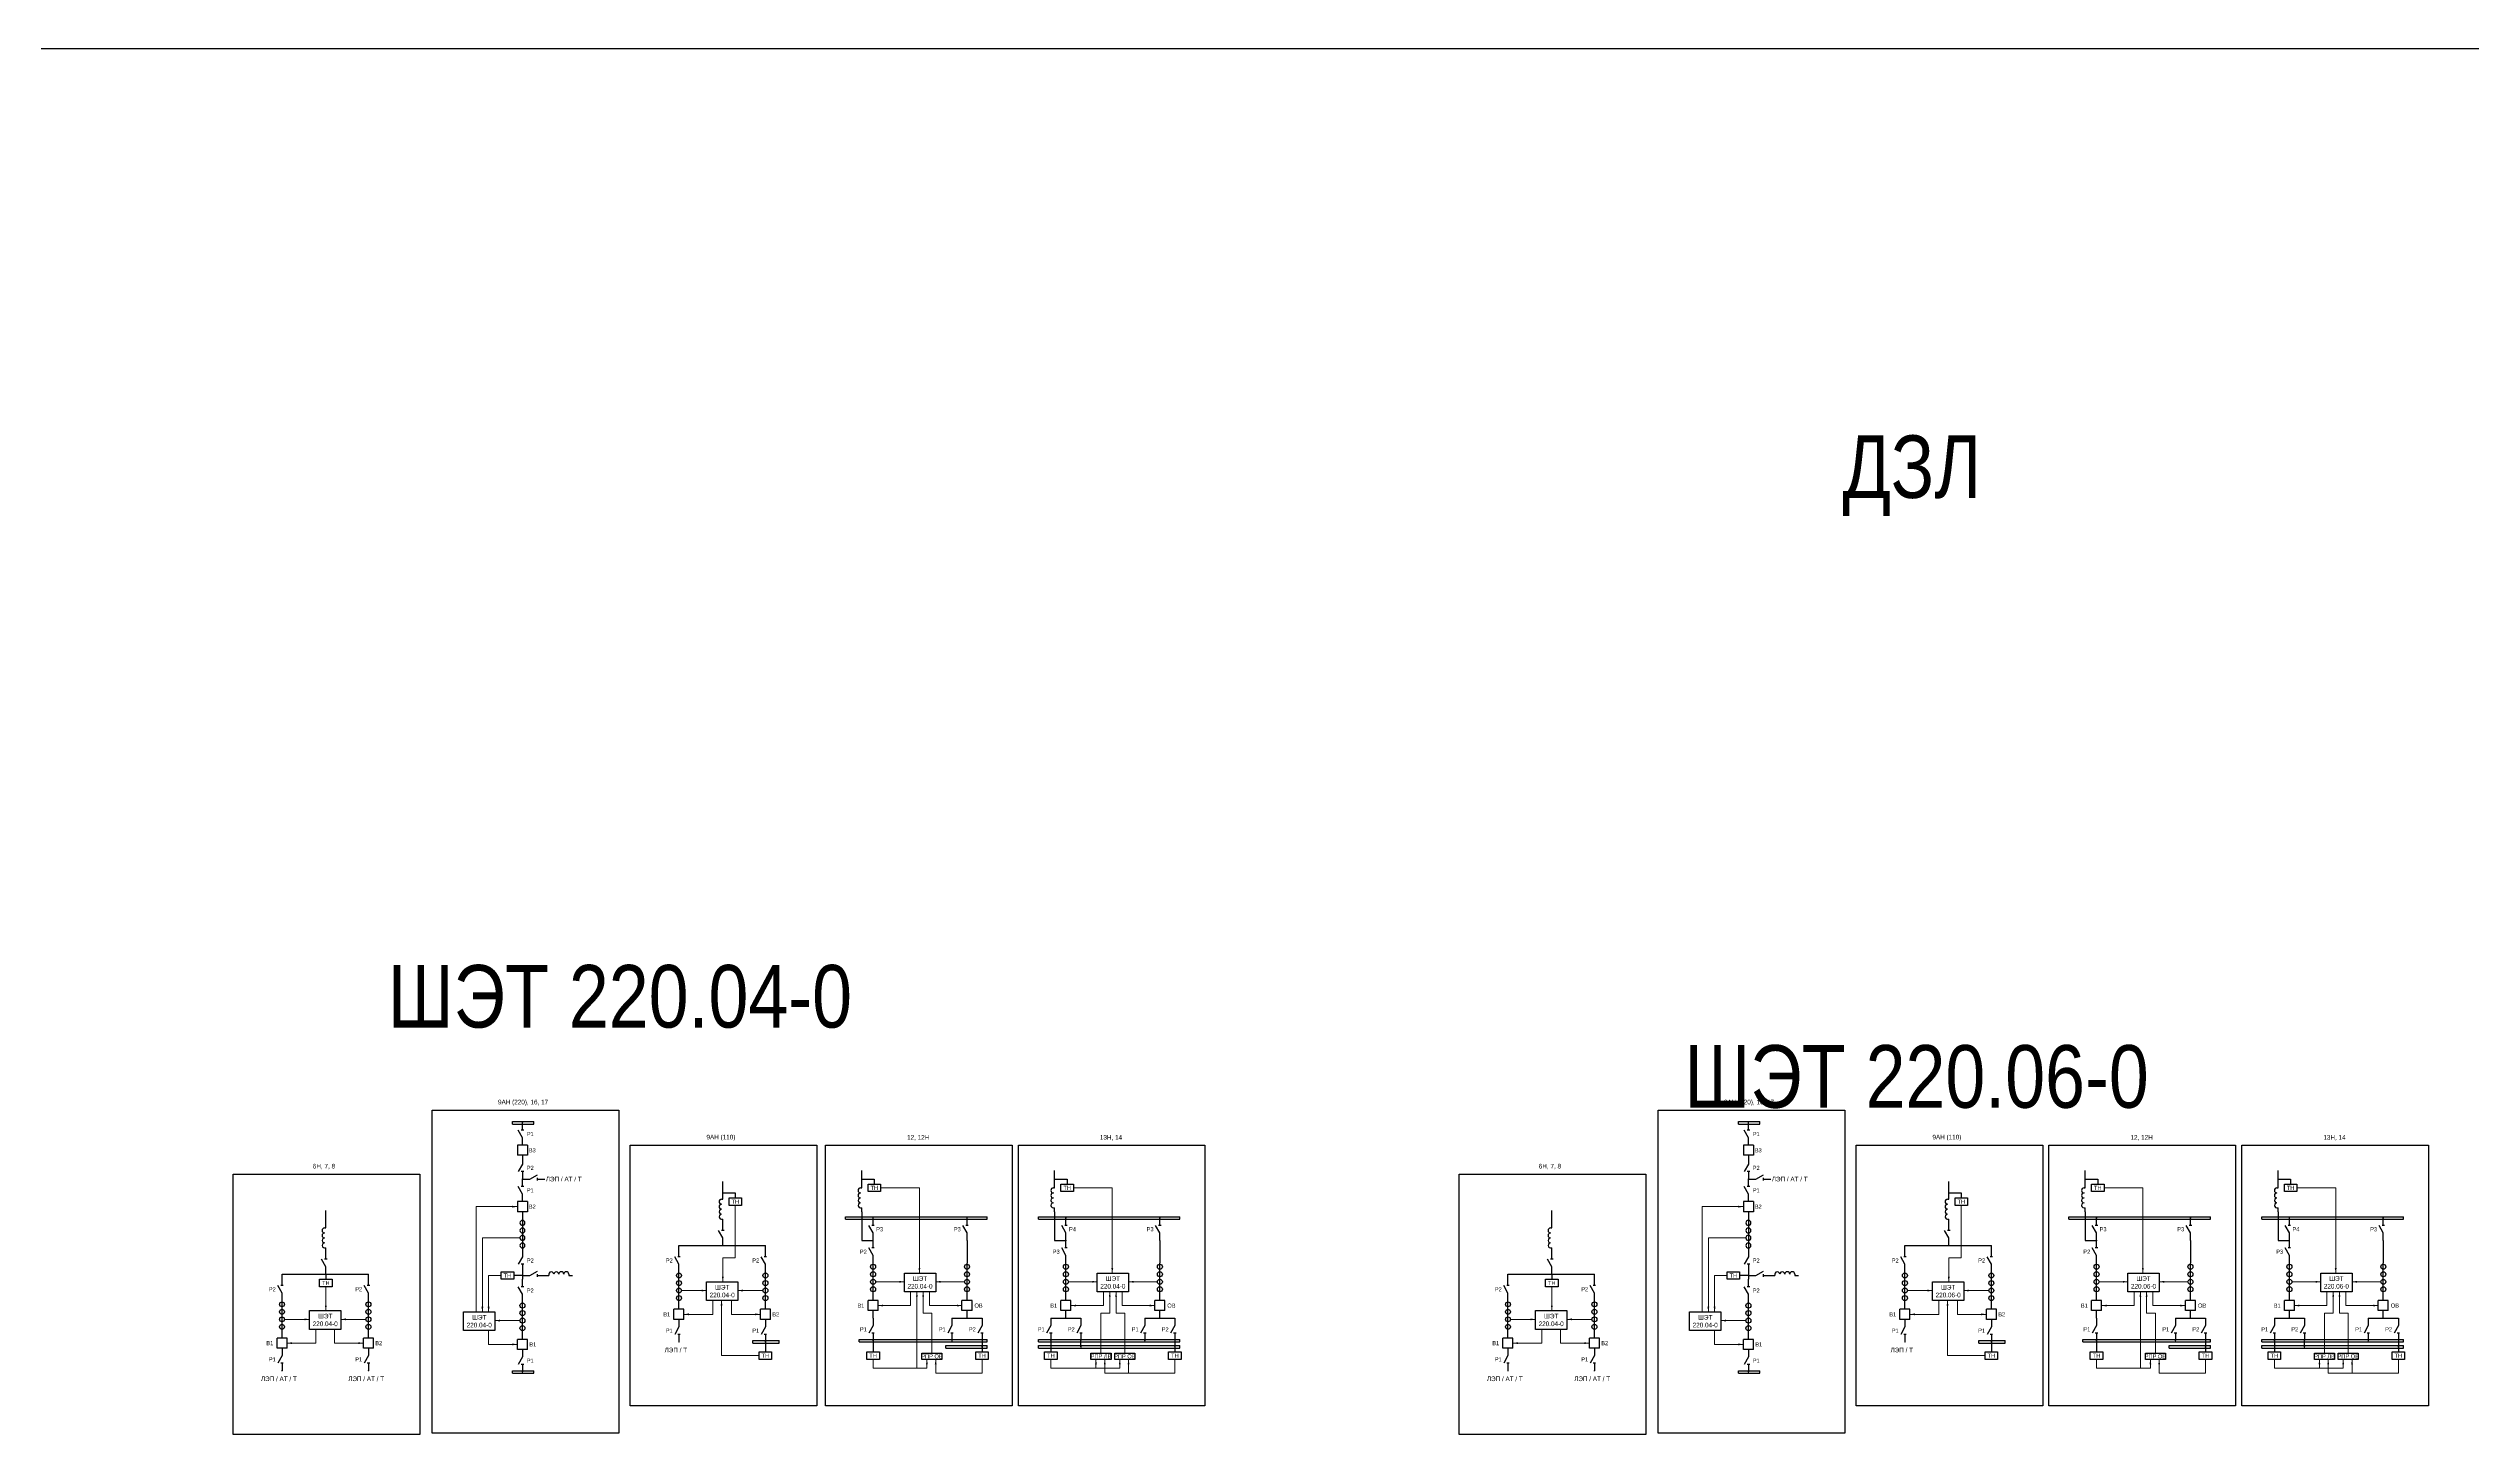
# Model space of a CAD drawing. Header units: millimetres. Extents: x -14593 to 14732, y -17400 to 5232.
# Drawn here: x 7180 to 9114, y 8 to 1115 of the extents above; entities that cross this region are included whole.
import ezdxf
from ezdxf.enums import TextEntityAlignment as Align

# ---------------------------------------------------------------- set-up
doc = ezdxf.new("R2010")
doc.units = ezdxf.units.MM
doc.layers.add('Основная', color=7, linetype='Continuous', lineweight=30)
doc.layers.add('Тонкая', color=7, linetype='Continuous', lineweight=18)
doc.styles.add('Narrow', font='ARIALN.TTF')
doc.styles.add('Вывод', font='tahoma.ttf', dxfattribs={"height": 2.5})
doc.styles.add('Компонент', font='ARIALN.TTF', dxfattribs={"height": 3.5})

# ---------------------------------------------------------------- blocks, each defined once
blk = doc.blocks.new('*U80')
at = {"color": 0, "linetype": 'ByBlock'}
for p, q in [((0, 0), (-8, 0)), ((-8, -8), (-8, 0)), ((0, -8), (0, 0)), ((0, -8), (-8, -8))]:
    blk.add_line(p, q, dxfattribs=at)
at = {"layer": 'Основная', "style": 'Компонент'}
blk.add_attdef('ОУ', text='', height=3.5, dxfattribs=at).set_placement((-15, -3), align=Align.MIDDLE_CENTER)
blk = doc.blocks.new('*U18')
at = {"color": 0, "linetype": 'ByBlock'}
blk.add_line((0, 0), (6, 3.4), dxfattribs=at)
blk = doc.blocks.new('*U10')
at = {"color": 0}
blk.add_line((0, -1), (0, 1), dxfattribs=at)
blk = doc.blocks.new('*U79')
at = {"color": 0, "linetype": 'ByBlock'}
for p, q in [((0, 3), (0, 9)), ((0, -9), (0, -3))]:
    blk.add_line(p, q, dxfattribs=at)
at = {"color": 0, "linetype": 'ByBlock', "ltscale": 0.25, "rotation": 89.99999999999999}
for name, p in [('*U18', (0, -3)), ('*U10', (0, 3))]:
    blk.add_blockref(name, p, dxfattribs=at)
at = {"layer": 'Основная'}
for tag, height, style, p in [('ОУ', 3.5, 'Компонент', (-12, 0)), ('В1', 2.5, 'Вывод', (2, 7)), ('В2', 2.5, 'Вывод', (2, -7))]:
    blk.add_attdef(tag, text='', height=height, dxfattribs=dict(at, style=style)).set_placement(p, align=Align.MIDDLE_CENTER)
blk = doc.blocks.new('*U81')
at = {"color": 0, "linetype": 'ByBlock'}
for p, q in [((0, 9), (0, 3)), ((0, -3), (0, -9))]:
    blk.add_line(p, q, dxfattribs=at)
at = {"color": 0, "linetype": 'ByBlock', "ltscale": 0.25, "xscale": -1, "rotation": 90}
for name, p in [('*U18', (0, 3)), ('*U10', (0, -3))]:
    blk.add_blockref(name, p, dxfattribs=at)
at = {"layer": 'Основная'}
for tag, height, style, p in [('ОУ', 3.5, 'Компонент', (-12, 0)), ('В2', 2.5, 'Вывод', (2, 7)), ('В1', 2.5, 'Вывод', (2, -7))]:
    blk.add_attdef(tag, text='', height=height, dxfattribs=dict(at, style=style)).set_placement(p, align=Align.MIDDLE_CENTER)
blk = doc.blocks.new('*U85')
at = {"color": 0, "linetype": 'ByBlock'}
for p, q in [((0, 0), (113, 0)), ((0, -2), (0, 0)), ((113, -2), (113, 0)), ((0, -2), (113, -2))]:
    blk.add_line(p, q, dxfattribs=at)
at = {"layer": 'Основная', "style": 'Компонент'}
blk.add_attdef('ОШ', text='', height=3.5, dxfattribs=at).set_placement((6, 4), align=Align.MIDDLE_CENTER)
blk = doc.blocks.new('*U86')
at = {"linetype": 'ByBlock'}
blk.add_circle((0, 0), 2, dxfattribs=at)
at = {"layer": 'Основная', "color": 0, "linetype": 'ByBlock', "lineweight": -2}
blk.add_line((0, -3), (0, 3), dxfattribs=at)
at = {"layer": 'Основная', "linetype": 'ByBlock', "style": 'Компонент'}
blk.add_attdef('ОУ', text='', height=3.5, dxfattribs=at).set_placement((-6, 0), align=Align.MIDDLE_CENTER)
blk = doc.blocks.new('*U83')
at = {"ltscale": 0.25}
for p, q in [((0, 8), (1, 8)), ((0, -8), (1, -8))]:
    blk.add_line(p, q, dxfattribs=at)
for centre, major_axis, start_param, end_param in [((0, -2), (-2, 0), 4.712389, 7.853982), ((0, 6), (0, -2), 3.141593, 6.283185), ((0, 2), (0, -2), 3.141593, 6.283185), ((0, -6), (-2, 0), 4.712389, 7.853982)]:
    blk.add_ellipse(centre, major_axis=major_axis, ratio=1, start_param=start_param, end_param=end_param, dxfattribs=at)
at = {"layer": 'Основная'}
for tag, height, style, p in [('ОУ', 3.5, 'Компонент', (-6, 0)), ('В1', 2.5, 'Вывод', (5, 6)), ('В2', 2.5, 'Вывод', (5, -6))]:
    blk.add_attdef(tag, text='', height=height, dxfattribs=dict(at, style=style)).set_placement(p, align=Align.MIDDLE_CENTER)
blk = doc.blocks.new('*U84')
at = {"color": 0, "linetype": 'ByBlock'}
for p, q in [((0, 0), (113, 0)), ((0, -2), (0, 0)), ((113, -2), (113, 0)), ((0, -2), (113, -2))]:
    blk.add_line(p, q, dxfattribs=at)
at = {"layer": 'Основная', "style": 'Компонент'}
blk.add_attdef('ОШ', text='', height=3.5, dxfattribs=at).set_placement((6, 4), align=Align.MIDDLE_CENTER)
blk = doc.blocks.new('*U164')
at = {"color": 0, "linetype": 'ByBlock'}
for p, q in [((0, 0), (21, 0)), ((0, -2), (0, 0)), ((21, -2), (21, 0)), ((0, -2), (21, -2))]:
    blk.add_line(p, q, dxfattribs=at)
at = {"layer": 'Основная', "style": 'Компонент'}
blk.add_attdef('ОШ', text='', height=3.5, dxfattribs=at).set_placement((6, 4), align=Align.MIDDLE_CENTER)
blk = doc.blocks.new('*U166')
at = {"color": 0, "linetype": 'ByBlock'}
for p, q in [((0, 0), (102, 0)), ((0, -2), (0, 0)), ((102, -2), (102, 0)), ((0, -2), (102, -2))]:
    blk.add_line(p, q, dxfattribs=at)
at = {"layer": 'Основная', "style": 'Компонент'}
blk.add_attdef('ОШ', text='', height=3.5, dxfattribs=at).set_placement((6, 4), align=Align.MIDDLE_CENTER)
blk = doc.blocks.new('*U165')
at = {"color": 0, "linetype": 'ByBlock'}
for p, q in [((0, 0), (33, 0)), ((0, -2), (0, 0)), ((33, -2), (33, 0)), ((0, -2), (33, -2))]:
    blk.add_line(p, q, dxfattribs=at)
at = {"layer": 'Основная', "style": 'Компонент'}
blk.add_attdef('ОШ', text='', height=3.5, dxfattribs=at).set_placement((6, 4), align=Align.MIDDLE_CENTER)
blk = doc.blocks.new('*U208')
at = {"color": 0, "linetype": 'ByBlock'}
for p, q in [((0, 0), (17, 0)), ((0, -2), (0, 0)), ((17, -2), (17, 0)), ((0, -2), (17, -2))]:
    blk.add_line(p, q, dxfattribs=at)
at = {"layer": 'Основная', "style": 'Компонент'}
blk.add_attdef('ОШ', text='', height=3.5, dxfattribs=at).set_placement((6, 4), align=Align.MIDDLE_CENTER)

msp = doc.modelspace()

# ---------------------------------------------------------------- linework, layer by layer
at = {"layer": 'Основная'}
for points in [[(1752, 1115), (12691, 1115)], [(7558, 231), (7558, 225)], [(7829, 205), (7829, 219)], [(7983, 205), (7983, 219)], [(8537, 231), (8537, 225)], [(8806, 205), (8806, 219)], [(8960, 205), (8960, 219)], [(7718, 196), (7718, 210)], [(7718, 201), (7728, 201)], [(7728, 201), (7728, 197)], [(7829, 212), (7839, 212)], [(7839, 212), (7839, 208)], [(7983, 212), (7993, 212)], [(7993, 212), (7993, 208)], [(8697, 196), (8697, 210)], [(8697, 201), (8707, 201)], [(8707, 201), (8707, 197)], [(8806, 212), (8816, 212)], [(8816, 212), (8816, 208)], [(8960, 212), (8970, 212)], [(8970, 212), (8970, 208)], [(7401, 173), (7401, 187)], [(7558, 186), (7558, 180)], [(7718, 177), (7718, 180)], [(7829, 186), (7829, 189)], [(7829, 186), (7829, 163)], [(7983, 186), (7983, 189)], [(7983, 186), (7983, 163)], [(8380, 173), (8380, 187)], [(8537, 186), (8537, 180)], [(8697, 177), (8697, 180)], [(8806, 186), (8806, 189)], [(8806, 186), (8806, 163)], [(8960, 186), (8960, 189)], [(8960, 186), (8960, 163)], [(7401, 154), (7401, 157)], [(7683, 156), (7683, 159)], [(7683, 159), (7752, 159)], [(7752, 156), (7752, 159)], [(7829, 163), (7838, 163)], [(7913, 163), (7913, 145)], [(7983, 163), (7992, 163)], [(8067, 163), (8067, 145)], [(8380, 154), (8380, 157)], [(8662, 156), (8662, 159)], [(8662, 159), (8731, 159)], [(8731, 156), (8731, 159)], [(8806, 163), (8815, 163)], [(8890, 163), (8890, 145)], [(8960, 163), (8969, 163)], [(9044, 163), (9044, 145)], [(7366, 133), (7366, 136)], [(7366, 136), (7435, 136)], [(7401, 136), (7401, 132)], [(7435, 133), (7435, 136)], [(7558, 138), (7558, 132)], [(8345, 133), (8345, 136)], [(8345, 136), (8414, 136)], [(8380, 136), (8380, 132)], [(8414, 133), (8414, 136)], [(8537, 138), (8537, 132)], [(7558, 135), (7551, 135)], [(7576, 135), (7579, 135)], [(7595, 135), (7598, 135)], [(7838, 115), (7838, 121)], [(7913, 115), (7913, 121)], [(7992, 115), (7992, 121)], [(8067, 115), (8067, 121)], [(8537, 135), (8530, 135)], [(8555, 135), (8558, 135)], [(8574, 135), (8577, 135)], [(8815, 115), (8815, 121)], [(8890, 115), (8890, 121)], [(8969, 115), (8969, 121)], [(9044, 115), (9044, 121)], [(7683, 108), (7683, 114)], [(7752, 108), (7752, 114)], [(7838, 101), (7838, 107)], [(7901, 101), (7925, 101)], [(7913, 101), (7913, 107)], [(7980, 101), (8004, 101)], [(7992, 101), (7992, 107)], [(8055, 101), (8079, 101)], [(8067, 101), (8067, 107)], [(8662, 108), (8662, 114)], [(8731, 108), (8731, 114)], [(8815, 101), (8815, 107)], [(8878, 101), (8902, 101)], [(8890, 101), (8890, 107)], [(8957, 101), (8981, 101)], [(8969, 101), (8969, 107)], [(9032, 101), (9056, 101)], [(9044, 101), (9044, 107)], [(7366, 85), (7366, 91)], [(7435, 85), (7435, 91)], [(7558, 84), (7558, 90)], [(7752, 82), (7752, 74)], [(7838, 83), (7838, 74)], [(7925, 83), (7925, 74)], [(7980, 83), (7980, 74)], [(8004, 78), (8004, 83)], [(8079, 83), (8079, 74)], [(8345, 85), (8345, 91)], [(8414, 85), (8414, 91)], [(8537, 84), (8537, 90)], [(8731, 82), (8731, 74)], [(8815, 83), (8815, 74)], [(8902, 83), (8902, 74)], [(8957, 83), (8957, 74)], [(8981, 78), (8981, 83)], [(9056, 83), (9056, 74)]]:
    msp.add_lwpolyline(points, dxfattribs=at)
at = {"layer": 'Основная', "color": 1}
for points in [[(7486, 267), (7635, 267), (7635, 9), (7486, 9)], [(8465, 267), (8614, 267), (8614, 9), (8465, 9)], [(7327, 216), (7476, 216), (7476, 8), (7327, 8)], [(8306, 216), (8455, 216), (8455, 8), (8306, 8)]]:
    msp.add_lwpolyline(points, close=True, dxfattribs=at)
at = {"layer": 'Основная', "ltscale": 0.25, "const_width": 0.6}
for points in [[(7557.7, 257, -1), (7558.3, 257, -1)], [(8536.7, 257, -1), (8537.3, 257, -1)], [(7557.7, 212, -1), (7558.3, 212, -1)], [(7717.7, 201, 1), (7718.3, 201, 1)], [(7828.7, 212, 1), (7829.3, 212, 1)], [(7982.7, 212, 1), (7983.3, 212, 1)], [(8536.7, 212, -1), (8537.3, 212, -1)], [(8696.7, 201, 1), (8697.3, 201, 1)], [(8805.7, 212, 1), (8806.3, 212, 1)], [(8959.7, 212, 1), (8960.3, 212, 1)], [(7837.7, 181, 1), (7838.3, 181, 1)], [(7912.7, 181, 1), (7913.3, 181, 1)], [(7991.7, 181, 1), (7992.3, 181, 1)], [(8066.7, 181, 1), (8067.3, 181, 1)], [(8814.7, 181, 1), (8815.3, 181, 1)], [(8889.7, 181, 1), (8890.3, 181, 1)], [(8968.7, 181, 1), (8969.3, 181, 1)], [(9043.7, 181, 1), (9044.3, 181, 1)], [(7717.7, 159, 1), (7718.3, 159, 1)], [(7717.7, 159, 1), (7718.3, 159, 1)], [(7837.7, 163, 1), (7838.3, 163, 1)], [(7991.7, 163, 1), (7992.3, 163, 1)], [(8696.7, 159, 1), (8697.3, 159, 1)], [(8696.7, 159, 1), (8697.3, 159, 1)], [(8814.7, 163, 1), (8815.3, 163, 1)], [(8968.7, 163, 1), (8969.3, 163, 1)], [(7400.7, 136, 1), (7401.3, 136, 1)], [(7400.7, 136, 1), (7401.3, 136, 1)], [(7557.7, 135, 1), (7558.3, 135, 1)], [(7557.7, 135, 1), (7558.3, 135, 1)], [(8379.7, 136, 1), (8380.3, 136, 1)], [(8379.7, 136, 1), (8380.3, 136, 1)], [(8536.7, 135, 1), (8537.3, 135, 1)], [(8536.7, 135, 1), (8537.3, 135, 1)], [(7912.7, 101, 1), (7913.3, 101, 1)], [(7991.7, 101, 1), (7992.3, 101, 1)], [(8066.7, 101, 1), (8067.3, 101, 1)], [(8889.7, 101, 1), (8890.3, 101, 1)], [(8968.7, 101, 1), (8969.3, 101, 1)], [(9043.7, 101, 1), (9044.3, 101, 1)], [(7682.7, 82, 1), (7683.3, 82, 1)], [(7751.7, 82, 1), (7752.3, 82, 1)], [(7837.7, 83, 1), (7838.3, 83, 1)], [(7900.7, 83, 1), (7901.3, 83, 1)], [(7924.7, 78, 1), (7925.3, 78, 1)], [(7979.7, 83, 1), (7980.3, 83, 1)], [(8003.7, 78, 1), (8004.3, 78, 1)], [(8054.7, 83, 1), (8055.3, 83, 1)], [(8078.7, 78, 1), (8079.3, 78, 1)], [(8661.7, 82, 1), (8662.3, 82, 1)], [(8730.7, 82, 1), (8731.3, 82, 1)], [(8814.7, 83, 1), (8815.3, 83, 1)], [(8877.7, 83, 1), (8878.3, 83, 1)], [(8901.7, 78, 1), (8902.3, 78, 1)], [(8956.7, 83, 1), (8957.3, 83, 1)], [(8980.7, 78, 1), (8981.3, 78, 1)], [(9031.7, 83, 1), (9032.3, 83, 1)], [(9055.7, 78, 1), (9056.3, 78, 1)], [(7365.7, 59, 1), (7366.3, 59, 1)], [(7434.7, 59, 1), (7435.3, 59, 1)], [(7557.7, 58, 1), (7558.3, 58, 1)], [(8344.7, 59, 1), (8345.3, 59, 1)], [(8413.7, 59, 1), (8414.3, 59, 1)], [(8536.7, 58, 1), (8537.3, 58, 1)]]:
    msp.add_lwpolyline(points, format="xyb", close=True, dxfattribs=at)
at = {"layer": 'Основная', "color": 3}
for points in [[(7644, 239), (7793, 239), (7793, 31), (7644, 31)], [(7800, 239), (7949, 239), (7949, 31), (7800, 31)], [(7954, 239), (8103, 239), (8103, 31), (7954, 31)], [(8623, 239), (8772, 239), (8772, 31), (8623, 31)], [(8777, 239), (8926, 239), (8926, 31), (8777, 31)], [(8931, 239), (9080, 239), (9080, 31), (8931, 31)]]:
    msp.add_lwpolyline(points, close=True, dxfattribs=at)
at = {"layer": 'Основная'}
for points in [[(7723, 197), (7733, 197), (7733, 191), (7723, 191)], [(7834, 208), (7844, 208), (7844, 202), (7834, 202)], [(7988, 208), (7998, 208), (7998, 202), (7988, 202)], [(8702, 197), (8712, 197), (8712, 191), (8702, 191)], [(8811, 208), (8821, 208), (8821, 202), (8811, 202)], [(8965, 208), (8975, 208), (8975, 202), (8965, 202)], [(7541, 138), (7551, 138), (7551, 132), (7541, 132)], [(7863, 137), (7888, 137), (7888, 122), (7863, 122)], [(8017, 137), (8042, 137), (8042, 122), (8017, 122)], [(8520, 138), (8530, 138), (8530, 132), (8520, 132)], [(8840, 137), (8865, 137), (8865, 122), (8840, 122)], [(8994, 137), (9019, 137), (9019, 122), (8994, 122)], [(7396, 132), (7406, 132), (7406, 126), (7396, 126)], [(7705, 130), (7730, 130), (7730, 115), (7705, 115)], [(8375, 132), (8385, 132), (8385, 126), (8375, 126)], [(8684, 130), (8709, 130), (8709, 115), (8684, 115)], [(7388, 107), (7413, 107), (7413, 92), (7388, 92)], [(7511, 106), (7536, 106), (7536, 91), (7511, 91)], [(8367, 107), (8392, 107), (8392, 92), (8367, 92)], [(8490, 106), (8515, 106), (8515, 91), (8490, 91)], [(7747, 74), (7757, 74), (7757, 68), (7747, 68)], [(7833, 74), (7843, 74), (7843, 68), (7833, 68)], [(7877, 73), (7893, 73), (7893, 68), (7877, 68)], [(7920, 74), (7930, 74), (7930, 68), (7920, 68)], [(7975, 74), (7985, 74), (7985, 68), (7975, 68)], [(8012, 73), (8028, 73), (8028, 68), (8012, 68)], [(8031, 73), (8047, 73), (8047, 68), (8031, 68)], [(8074, 74), (8084, 74), (8084, 68), (8074, 68)], [(8726, 74), (8736, 74), (8736, 68), (8726, 68)], [(8810, 74), (8820, 74), (8820, 68), (8810, 68)], [(8854, 73), (8870, 73), (8870, 68), (8854, 68)], [(8897, 74), (8907, 74), (8907, 68), (8897, 68)], [(8952, 74), (8962, 74), (8962, 68), (8952, 68)], [(8989, 73), (9005, 73), (9005, 68), (8989, 68)], [(9008, 73), (9024, 73), (9024, 68), (9008, 68)], [(9051, 74), (9061, 74), (9061, 68), (9051, 68)]]:
    msp.add_lwpolyline(points, close=True, dxfattribs=at)
at = {"layer": 'Тонкая'}
for points in [[(7875, 205), (7844, 205)], [(7875, 205), (7875, 137)], [(8029, 205), (7998, 205)], [(8029, 205), (8029, 137)], [(8852, 205), (8821, 205)], [(8852, 205), (8852, 137)], [(9006, 205), (8975, 205)], [(9006, 205), (9006, 137)], [(7554, 190), (7521, 190)], [(7521, 190), (7521, 106)], [(7728, 191), (7728, 149), (7718, 149)], [(7853, 182), (7878, 182)], [(8007, 182), (8032, 182)], [(8533, 190), (8500, 190)], [(8500, 190), (8500, 106)], [(8707, 191), (8707, 149), (8697, 149)], [(8830, 182), (8855, 182)], [(8984, 182), (9009, 182)], [(7526, 106), (7526, 165)], [(7526, 165), (7556, 165)], [(8505, 106), (8505, 165)], [(8505, 165), (8535, 165)], [(7718, 149), (7718, 130)], [(8697, 149), (8697, 130)], [(7401, 126), (7401, 107)], [(7531, 135), (7531, 106)], [(7531, 135), (7541, 135)], [(7685, 123), (7705, 123)], [(7750, 123), (7730, 123)], [(7840, 130), (7863, 130)], [(7868, 122), (7868, 111), (7842, 111)], [(7873, 105), (7873, 122)], [(7878, 105), (7878, 122)], [(7883, 122), (7883, 111), (7909, 111)], [(7911, 130), (7888, 130)], [(7994, 130), (8017, 130)], [(8022, 122), (8022, 111), (7996, 111)], [(8027, 105), (8027, 122)], [(8032, 105), (8032, 122)], [(8037, 122), (8037, 111), (8063, 111)], [(8065, 130), (8042, 130)], [(8380, 126), (8380, 107)], [(8510, 135), (8510, 106)], [(8510, 135), (8520, 135)], [(8664, 123), (8684, 123)], [(8729, 123), (8709, 123)], [(8817, 130), (8840, 130)], [(8845, 122), (8845, 111), (8819, 111)], [(8850, 105), (8850, 122)], [(8855, 105), (8855, 122)], [(8860, 122), (8860, 111), (8886, 111)], [(8888, 130), (8865, 130)], [(8971, 130), (8994, 130)], [(8999, 122), (8999, 111), (8973, 111)], [(9004, 105), (9004, 122)], [(9009, 105), (9009, 122)], [(9014, 122), (9014, 111), (9040, 111)], [(9042, 130), (9019, 130)], [(7368, 100), (7388, 100)], [(7433, 100), (7413, 100)], [(7556, 99), (7536, 99)], [(7710, 115), (7710, 104), (7687, 104)], [(7717, 71), (7717, 115)], [(7725, 115), (7725, 104), (7748, 104)], [(7873, 105), (7873, 105)], [(7873, 105), (7873, 61)], [(7878, 105), (7885, 105)], [(7885, 105), (7885, 73)], [(8027, 105), (8020, 105)], [(8020, 105), (8020, 73)], [(8032, 105), (8039, 105)], [(8039, 105), (8039, 73)], [(8347, 100), (8367, 100)], [(8412, 100), (8392, 100)], [(8535, 99), (8515, 99)], [(8689, 115), (8689, 104), (8666, 104)], [(8696, 71), (8696, 115)], [(8704, 115), (8704, 104), (8727, 104)], [(8850, 105), (8850, 105)], [(8850, 105), (8850, 61)], [(8855, 105), (8862, 105)], [(8862, 105), (8862, 73)], [(9004, 105), (8997, 105)], [(8997, 105), (8997, 73)], [(9009, 105), (9016, 105)], [(9016, 105), (9016, 73)], [(7393, 92), (7393, 81), (7370, 81)], [(7408, 92), (7408, 81), (7431, 81)], [(7531, 91), (7531, 80), (7554, 80)], [(8372, 92), (8372, 81), (8349, 81)], [(8387, 92), (8387, 81), (8410, 81)], [(8510, 91), (8510, 80), (8533, 80)], [(7747, 71), (7717, 71)], [(7838, 68), (7838, 61)], [(7838, 61), (7881, 61)], [(7881, 61), (7881, 68)], [(7888, 57), (7888, 68)], [(7925, 68), (7925, 57)], [(7980, 68), (7980, 61)], [(7980, 61), (8035, 61)], [(8016, 61), (8016, 68)], [(8023, 57), (8023, 68)], [(8035, 61), (8035, 68)], [(8042, 57), (8042, 68)], [(8079, 68), (8079, 57)], [(8726, 71), (8696, 71)], [(8815, 68), (8815, 61)], [(8815, 61), (8858, 61)], [(8858, 61), (8858, 68)], [(8865, 57), (8865, 68)], [(8902, 68), (8902, 57)], [(8957, 68), (8957, 61)], [(8957, 61), (9012, 61)], [(8993, 61), (8993, 68)], [(9000, 57), (9000, 68)], [(9012, 61), (9012, 68)], [(9019, 57), (9019, 68)], [(9056, 68), (9056, 57)], [(7888, 57), (7925, 57)], [(8023, 57), (8079, 57)], [(8865, 57), (8902, 57)], [(9000, 57), (9056, 57)]]:
    msp.add_lwpolyline(points, dxfattribs=at)
at = {"layer": 'Тонкая', "ltscale": 0.3}
for points in [[(7554, 190, 0, 1.5, 0), (7550, 190, 0, 0, 0)], [(8533, 190, 0, 1.5, 0), (8529, 190, 0, 0, 0)], [(7875, 137, 0, 1.5, 0), (7875, 141, 0, 0, 0)], [(8029, 137, 0, 1.5, 0), (8029, 141, 0, 0, 0)], [(8852, 137, 0, 1.5, 0), (8852, 141, 0, 0, 0)], [(9006, 137, 0, 1.5, 0), (9006, 141, 0, 0, 0)], [(7705, 123, 0, 1.5, 0), (7701, 123, 0, 0, 0)], [(7718, 130, 0, 1.5, 0), (7718, 134, 0, 0, 0)], [(7730, 123, 0, 1.5, 0), (7734, 123, 0, 0, 0)], [(7863, 130, 0, 1.5, 0), (7859, 130, 0, 0, 0)], [(7873, 122, 0, 1.5, 0), (7873, 118, 0, 0, 0)], [(7878, 122, 0, 1.5, 0), (7878, 118, 0, 0, 0)], [(7888, 130, 0, 1.5, 0), (7892, 130, 0, 0, 0)], [(8017, 130, 0, 1.5, 0), (8013, 130, 0, 0, 0)], [(8027, 122, 0, 1.5, 0), (8027, 118, 0, 0, 0)], [(8032, 122, 0, 1.5, 0), (8032, 118, 0, 0, 0)], [(8042, 130, 0, 1.5, 0), (8046, 130, 0, 0, 0)], [(8684, 123, 0, 1.5, 0), (8680, 123, 0, 0, 0)], [(8697, 130, 0, 1.5, 0), (8697, 134, 0, 0, 0)], [(8709, 123, 0, 1.5, 0), (8713, 123, 0, 0, 0)], [(8840, 130, 0, 1.5, 0), (8836, 130, 0, 0, 0)], [(8850, 122, 0, 1.5, 0), (8850, 118, 0, 0, 0)], [(8855, 122, 0, 1.5, 0), (8855, 118, 0, 0, 0)], [(8865, 130, 0, 1.5, 0), (8869, 130, 0, 0, 0)], [(8994, 130, 0, 1.5, 0), (8990, 130, 0, 0, 0)], [(9004, 122, 0, 1.5, 0), (9004, 118, 0, 0, 0)], [(9009, 122, 0, 1.5, 0), (9009, 118, 0, 0, 0)], [(9019, 130, 0, 1.5, 0), (9023, 130, 0, 0, 0)], [(7388, 100, 0, 1.5, 0), (7384, 100, 0, 0, 0)], [(7401, 107, 0, 1.5, 0), (7401, 111, 0, 0, 0)], [(7413, 100, 0, 1.5, 0), (7417, 100, 0, 0, 0)], [(7526, 106, 0, 1.5, 0), (7526, 110, 0, 0, 0)], [(7531, 106, 0, 1.5, 0), (7531, 110, 0, 0, 0)], [(7536, 99, 0, 1.5, 0), (7540, 99, 0, 0, 0)], [(7687, 104, 0, 1.5, 0), (7691, 104, 0, 0, 0)], [(7717, 115, 0, 1.5, 0), (7717, 111, 0, 0, 0)], [(7748, 104, 0, 1.5, 0), (7744, 104, 0, 0, 0)], [(7842, 111, 0, 1.5, 0), (7846, 111, 0, 0, 0)], [(7909, 111, 0, 1.5, 0), (7905, 111, 0, 0, 0)], [(7996, 111, 0, 1.5, 0), (8000, 111, 0, 0, 0)], [(8063, 111, 0, 1.5, 0), (8059, 111, 0, 0, 0)], [(8367, 100, 0, 1.5, 0), (8363, 100, 0, 0, 0)], [(8380, 107, 0, 1.5, 0), (8380, 111, 0, 0, 0)], [(8392, 100, 0, 1.5, 0), (8396, 100, 0, 0, 0)], [(8505, 106, 0, 1.5, 0), (8505, 110, 0, 0, 0)], [(8510, 106, 0, 1.5, 0), (8510, 110, 0, 0, 0)], [(8515, 99, 0, 1.5, 0), (8519, 99, 0, 0, 0)], [(8666, 104, 0, 1.5, 0), (8670, 104, 0, 0, 0)], [(8696, 115, 0, 1.5, 0), (8696, 111, 0, 0, 0)], [(8727, 104, 0, 1.5, 0), (8723, 104, 0, 0, 0)], [(8819, 111, 0, 1.5, 0), (8823, 111, 0, 0, 0)], [(8886, 111, 0, 1.5, 0), (8882, 111, 0, 0, 0)], [(8973, 111, 0, 1.5, 0), (8977, 111, 0, 0, 0)], [(9040, 111, 0, 1.5, 0), (9036, 111, 0, 0, 0)], [(7370, 81, 0, 1.5, 0), (7374, 81, 0, 0, 0)], [(7431, 81, 0, 1.5, 0), (7427, 81, 0, 0, 0)], [(7554, 80, 0, 1.5, 0), (7550, 80, 0, 0, 0)], [(8349, 81, 0, 1.5, 0), (8353, 81, 0, 0, 0)], [(8410, 81, 0, 1.5, 0), (8406, 81, 0, 0, 0)], [(8533, 80, 0, 1.5, 0), (8529, 80, 0, 0, 0)], [(7881, 68, 0, 1.5, 0), (7881, 64, 0, 0, 0)], [(7888, 68, 0, 1.5, 0), (7888, 64, 0, 0, 0)], [(8016, 68, 0, 1.5, 0), (8016, 64, 0, 0, 0)], [(8023, 68, 0, 1.5, 0), (8023, 64, 0, 0, 0)], [(8035, 68, 0, 1.5, 0), (8035, 64, 0, 0, 0)], [(8042, 68, 0, 1.5, 0), (8042, 64, 0, 0, 0)], [(8858, 68, 0, 1.5, 0), (8858, 64, 0, 0, 0)], [(8865, 68, 0, 1.5, 0), (8865, 64, 0, 0, 0)], [(8993, 68, 0, 1.5, 0), (8993, 64, 0, 0, 0)], [(9000, 68, 0, 1.5, 0), (9000, 64, 0, 0, 0)], [(9012, 68, 0, 1.5, 0), (9012, 64, 0, 0, 0)], [(9019, 68, 0, 1.5, 0), (9019, 64, 0, 0, 0)]]:
    msp.add_lwpolyline(points, format="xyseb", dxfattribs=at)

# ---------------------------------------------------------------- block references
at = {"layer": 'Основная', "ltscale": 0.25}
for name, p in [('*U208', (7550, 258)), ('*U208', (8529, 258)), ('*U79', (7718, 168)), ('*U85', (7816, 182)), ('*U79', (7838, 172)), ('*U79', (7913, 172)), ('*U85', (7970, 182)), ('*U79', (7992, 172)), ('*U79', (8067, 172)), ('*U79', (8697, 168)), ('*U85', (8793, 182)), ('*U79', (8815, 172)), ('*U79', (8890, 172)), ('*U85', (8947, 182)), ('*U79', (8969, 172)), ('*U79', (9044, 172)), ('*U79', (7683, 147)), ('*U79', (7752, 147)), ('*U79', (7838, 154)), ('*U79', (7992, 154)), ('*U79', (8662, 147)), ('*U79', (8731, 147)), ('*U79', (8815, 154)), ('*U79', (8969, 154)), ('*U79', (7401, 145)), ('*U86', (7683, 135)), ('*U86', (7752, 135)), ('*U86', (7838, 142)), ('*U86', (7838, 136)), ('*U86', (7913, 142)), ('*U86', (7913, 136)), ('*U86', (7992, 142)), ('*U86', (7992, 136)), ('*U86', (8067, 142)), ('*U86', (8067, 136)), ('*U79', (8380, 145)), ('*U86', (8662, 135)), ('*U86', (8731, 135)), ('*U86', (8815, 142)), ('*U86', (8815, 136)), ('*U86', (8890, 142)), ('*U86', (8890, 136)), ('*U86', (8969, 142)), ('*U86', (8969, 136)), ('*U86', (9044, 142)), ('*U86', (9044, 136)), ('*U79', (7366, 124)), ('*U79', (7435, 124)), ('*U79', (7558, 123)), ('*U86', (7683, 129)), ('*U86', (7683, 123)), ('*U86', (7683, 117)), ('*U86', (7752, 129)), ('*U86', (7752, 123)), ('*U86', (7752, 117)), ('*U86', (7838, 130)), ('*U86', (7838, 124)), ('*U86', (7913, 130)), ('*U86', (7913, 124)), ('*U86', (7992, 130)), ('*U86', (7992, 124)), ('*U86', (8067, 130)), ('*U86', (8067, 124)), ('*U79', (8345, 124)), ('*U79', (8414, 124)), ('*U79', (8537, 123)), ('*U86', (8662, 129)), ('*U86', (8662, 123)), ('*U86', (8662, 117)), ('*U86', (8731, 129)), ('*U86', (8731, 123)), ('*U86', (8731, 117)), ('*U86', (8815, 130)), ('*U86', (8815, 124)), ('*U86', (8890, 130)), ('*U86', (8890, 124)), ('*U86', (8969, 130)), ('*U86', (8969, 124)), ('*U86', (9044, 130)), ('*U86', (9044, 124)), ('*U86', (7366, 112)), ('*U86', (7366, 106)), ('*U86', (7366, 100)), ('*U86', (7366, 94)), ('*U86', (7435, 112)), ('*U86', (7435, 106)), ('*U86', (7435, 100)), ('*U86', (7435, 94)), ('*U86', (7558, 111)), ('*U86', (7558, 105)), ('*U86', (7558, 99)), ('*U80', (7687, 108)), ('*U81', (7683, 91)), ('*U80', (7756, 108)), ('*U81', (7752, 91)), ('*U80', (7842, 115)), ('*U81', (7838, 92)), ('*U81', (7901, 92)), ('*U80', (7917, 115)), ('*U81', (7925, 92)), ('*U81', (7980, 92)), ('*U80', (7996, 115)), ('*U81', (8004, 92)), ('*U81', (8055, 92)), ('*U80', (8071, 115)), ('*U81', (8079, 92)), ('*U86', (8345, 112)), ('*U86', (8345, 106)), ('*U86', (8345, 100)), ('*U86', (8345, 94)), ('*U86', (8414, 112)), ('*U86', (8414, 106)), ('*U86', (8414, 100)), ('*U86', (8414, 94)), ('*U86', (8537, 111)), ('*U86', (8537, 105)), ('*U86', (8537, 99)), ('*U80', (8666, 108)), ('*U81', (8662, 91)), ('*U80', (8735, 108)), ('*U81', (8731, 91)), ('*U80', (8819, 115)), ('*U81', (8815, 92)), ('*U81', (8878, 92)), ('*U80', (8894, 115)), ('*U81', (8902, 92)), ('*U81', (8957, 92)), ('*U80', (8973, 115)), ('*U81', (8981, 92)), ('*U81', (9032, 92)), ('*U80', (9048, 115)), ('*U81', (9056, 92)), ('*U80', (7370, 85)), ('*U80', (7439, 85)), ('*U80', (7562, 84)), ('*U86', (7558, 93)), ('*U164', (7742, 83)), ('*U166', (7827, 84)), ('*U165', (7896, 79)), ('*U85', (7970, 84)), ('*U84', (7970, 79)), ('*U80', (8349, 85)), ('*U80', (8418, 85)), ('*U80', (8541, 84)), ('*U86', (8537, 93)), ('*U164', (8721, 83)), ('*U166', (8804, 84)), ('*U165', (8873, 79)), ('*U85', (8947, 84)), ('*U84', (8947, 79)), ('*U81', (7366, 68)), ('*U81', (7435, 68)), ('*U208', (7550, 59)), ('*U81', (7558, 67)), ('*U81', (8345, 68)), ('*U81', (8414, 68)), ('*U208', (8529, 59)), ('*U81', (8537, 67))]:
    msp.add_blockref(name, p, dxfattribs=at)
at = {"layer": 'Основная', "ltscale": 0.25, "xscale": -1, "rotation": 180}
for name, p in [('*U81', (7558, 248)), ('*U81', (8537, 248)), ('*U80', (7562, 231)), ('*U80', (8541, 231)), ('*U79', (7558, 221)), ('*U79', (8537, 221)), ('*U80', (7562, 186)), ('*U81', (7558, 203)), ('*U80', (8541, 186)), ('*U81', (8537, 203)), ('*U86', (7558, 177)), ('*U86', (8537, 177)), ('*U79', (7558, 147)), ('*U86', (7558, 171)), ('*U86', (7558, 165)), ('*U86', (7558, 159)), ('*U79', (8537, 147)), ('*U86', (8537, 171)), ('*U86', (8537, 165)), ('*U86', (8537, 159))]:
    msp.add_blockref(name, p, dxfattribs=at)
at = {"layer": 'Основная', "ltscale": 0.25, "rotation": 270}
for p in [(7567, 212), (8546, 212), (7567, 135), (8546, 135)]:
    msp.add_blockref('*U79', p, dxfattribs=at)
at = {"layer": 'Основная', "ltscale": 0.35}
for p in [(7717, 188), (7828, 197), (7982, 197), (8696, 188), (8805, 197), (8959, 197), (7400, 165), (8379, 165)]:
    msp.add_blockref('*U83', p, dxfattribs=at)
at = {"layer": 'Основная', "ltscale": 0.35, "rotation": 270}
for p in [(7587, 136), (8566, 136)]:
    msp.add_blockref('*U83', p, dxfattribs=at)

# ---------------------------------------------------------------- texts
at = {"layer": 'Основная', "color": 2, "style": 'Narrow'}
for s, p in [('ДЗЛ', (8612, 756)), ('ШЭТ 220.04-0', (7450.5, 333)), ('ШЭТ 220.06-0', (8486, 269))]:
    msp.add_text(s, height=50, dxfattribs=at).set_placement(p)
at = {"layer": 'Основная', "style": 'Narrow'}
for s, p in [('Р1', (7567, 248)), ('В3', (7568.6, 235)), ('Р1', (8546, 248)), ('В3', (8547.6, 235)), ('Р2', (7567, 221)), ('Р2', (8546, 221)), ('Р1', (7567, 203)), ('Р1', (8546, 203)), ('В2', (7568.6, 190)), ('В2', (8547.6, 190)), ('Р2', (7833, 154)), ('Р3', (7846, 172)), ('Р3', (7908, 172)), ('Р3', (7987, 154)), ('Р4', (8000, 172)), ('Р3', (8062, 172)), ('Р2', (8810, 154)), ('Р3', (8823, 172)), ('Р3', (8885, 172)), ('Р3', (8964, 154)), ('Р4', (8977, 172)), ('Р3', (9039, 172)), ('Р2', (7567, 147)), ('Р2', (7678, 147)), ('Р2', (7747, 147)), ('Р2', (8546, 147)), ('Р2', (8657, 147)), ('Р2', (8726, 147)), ('Р2', (7361, 124)), ('Р2', (7430, 124)), ('Р2', (7567, 123)), ('Р2', (8340, 124)), ('Р2', (8409, 124)), ('Р2', (8546, 123)), ('В1', (7676, 104)), ('В2', (7763, 104)), ('В1', (7831, 111)), ('ОВ', (7925.5, 111)), ('В1', (7985, 111)), ('ОВ', (8079.5, 111)), ('В1', (8655, 104)), ('В2', (8742, 104)), ('В1', (8808, 111)), ('ОВ', (8902.5, 111)), ('В1', (8962, 111)), ('ОВ', (9056.5, 111)), ('В1', (7359, 81)), ('В2', (7446, 81)), ('В1', (7569, 80)), ('Р1', (7678, 91)), ('Р1', (7747, 91)), ('Р1', (7833, 92)), ('Р1', (7896, 92)), ('Р2', (7920, 92)), ('Р1', (7975, 92)), ('Р2', (7999, 92)), ('Р1', (8050, 92)), ('Р2', (8074, 92)), ('В1', (8338, 81)), ('В2', (8425, 81)), ('В1', (8548, 80)), ('Р1', (8657, 91)), ('Р1', (8726, 91)), ('Р1', (8810, 92)), ('Р1', (8873, 92)), ('Р2', (8897, 92)), ('Р1', (8952, 92)), ('Р2', (8976, 92)), ('Р1', (9027, 92)), ('Р2', (9051, 92)), ('Р1', (7361, 68)), ('Р1', (7430, 68)), ('Р1', (7567, 67)), ('Р1', (8340, 68)), ('Р1', (8409, 68)), ('Р1', (8546, 67))]:
    msp.add_text(s, height=3.3, dxfattribs=at).set_placement(p, align=Align.MIDDLE_RIGHT)
at = {"layer": 'Основная', "color": 3, "char_height": 3.7, "attachment_point": 5, "style": 'Narrow'}
for s, insert, width in [('9АН (220), 16, 17', (7558.5, 273), 99), ('9АН (220), 16, 17', (8537.5, 273), 99), ('9АН (110)', (7716.5, 245), 99), ('12, 12Н', (7874, 245), 25), ('13Н, 14', (8028, 245), 25), ('9АН (110)', (8695.5, 245), 99), ('12, 12Н', (8851, 245), 25), ('13Н, 14', (9005, 245), 25), ('6Н, 7, 8', (7399.5, 222), 99), ('6Н, 7, 8', (8378.5, 222), 99)]:
    msp.add_mtext(s, dxfattribs=dict(at, insert=insert, width=width))
at = {"layer": 'Основная', "attachment_point": 5, "style": 'Narrow'}
for s, insert, char_height, width in [('ЛЭП / АТ / Т', (7591, 212), 3.7, 26.5), ('ЛЭП / АТ / Т', (8570, 212), 3.7, 26.5), ('ТН', (7728, 194), 3.3, 10), ('ТН', (7839, 205), 3.3, 10), ('ТН', (7993, 205), 3.3, 10), ('ТН', (8707, 194), 3.3, 10), ('ТН', (8816, 205), 3.3, 10), ('ТН', (8970, 205), 3.3, 10), ('ТН', (7546, 135), 3.3, 10), ('ТН', (8525, 135), 3.3, 10), ('ТН', (7401, 129), 3.3, 10), ('ШЭТ 220.04-0', (7717.5, 122.5), 3.7, 25), ('ШЭТ 220.04-0', (7875.5, 129.5), 3.7, 25), ('ШЭТ 220.04-0', (8029.5, 129.5), 3.7, 25), ('ТН', (8380, 129), 3.3, 10), ('ШЭТ 220.06-0', (8696.5, 122.5), 3.7, 25), ('ШЭТ 220.06-0', (8852.5, 129.5), 3.7, 25), ('ШЭТ 220.06-0', (9006.5, 129.5), 3.7, 25), ('ШЭТ 220.04-0', (7400.5, 99.5), 3.7, 25), ('ШЭТ 220.04-0', (7523.5, 98.5), 3.7, 25), ('ШЭТ 220.04-0', (8379.5, 99.5), 3.7, 25), ('ШЭТ 220.04-0', (8502.5, 98.5), 3.7, 25), ('ЛЭП / Т', (7680.5, 75.5), 3.7, 49), ('ЛЭП / Т', (8659.5, 75.5), 3.7, 49), ('ТН', (7752, 71), 3.3, 10), ('ТН', (7838, 71), 3.3, 10), ('РПР ОВ', (7885, 70.5), 3.3, 16), ('ТН', (7925, 71), 3.3, 10), ('ТН', (7980, 71), 3.3, 10), ('РПР ЛВ', (8020, 70.5), 3.3, 16), ('РПР ОВ', (8039, 70.5), 3.3, 16), ('ТН', (8079, 71), 3.3, 10), ('ТН', (8731, 71), 3.3, 10), ('ТН', (8815, 71), 3.3, 10), ('РПР ОВ', (8862, 70.5), 3.3, 16), ('ТН', (8902, 71), 3.3, 10), ('ТН', (8957, 71), 3.3, 10), ('РПР ЛВ', (8997, 70.5), 3.3, 16), ('РПР ОВ', (9016, 70.5), 3.3, 16), ('ТН', (9056, 71), 3.3, 10), ('ЛЭП / АТ / Т', (7363.5, 52.5), 3.7, 49), (' ЛЭП / АТ / Т', (7432.5, 52.5), 3.7, 49), ('ЛЭП / АТ / Т', (8342.5, 52.5), 3.7, 49), (' ЛЭП / АТ / Т', (8411.5, 52.5), 3.7, 49)]:
    msp.add_mtext(s, dxfattribs=dict(at, insert=insert, char_height=char_height, width=width))

doc.saveas('drawing.dxf')
